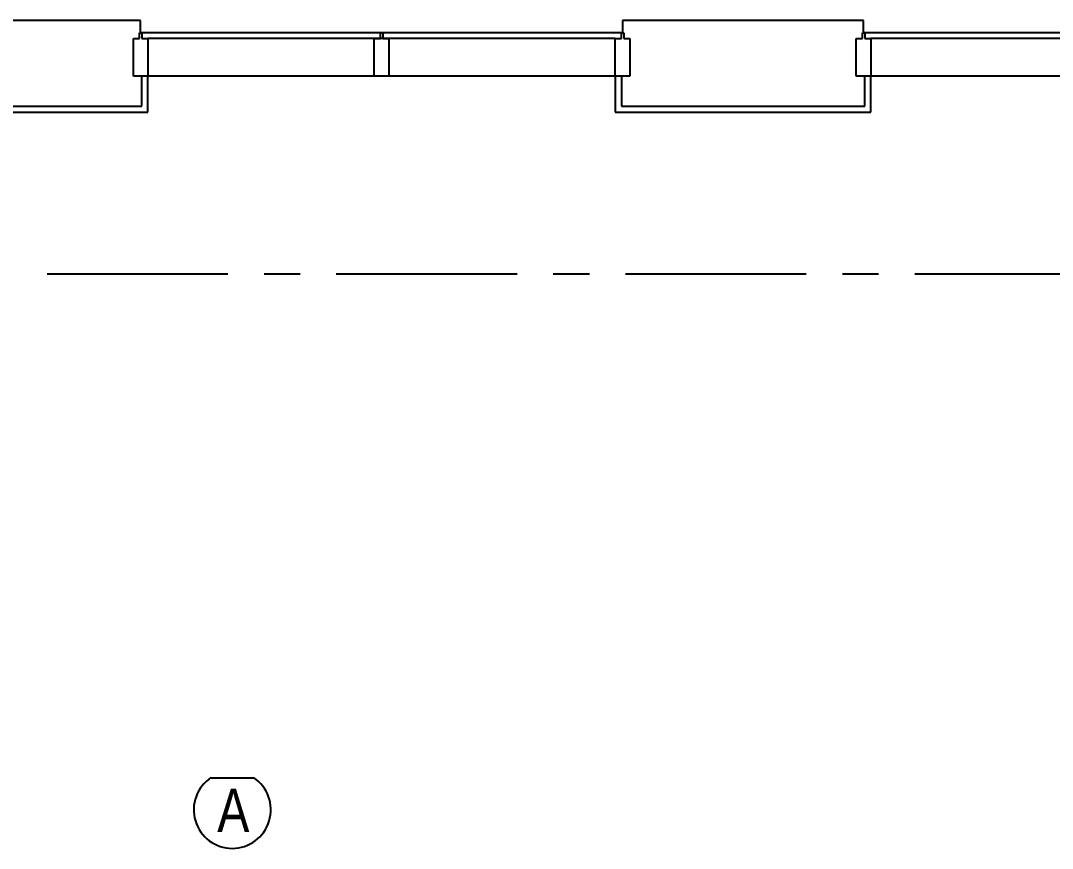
# Model space of a CAD drawing. Extents: x 1198601 to 1325177, y -301855 to -214174.
# Drawn here: x 1251373 to 1255654, y -274604 to -271170 of the extents above; entities that cross this region are included whole.
import ezdxf
from ezdxf.enums import TextEntityAlignment as Align

# ---------------------------------------------------------------- set-up
doc = ezdxf.new("R2010")
doc.units = 0
doc.header["$LTSCALE"] = 600
doc.header["$MEASUREMENT"] = 0
doc.linetypes.add('CENTER', pattern=[2, 1.25, -0.25, 0.25, -0.25])
doc.layers.get('0').update_dxf_attribs({"linetype": 'CONTINUOUS'})
for name, color, linetype in [('Beacon', 3, 'CONTINUOUS'), ('CEN', 1, 'CENTER'), ('WALLLL', 7, 'CONTINUOUS')]:
    doc.layers.add(name, color=color, linetype=linetype)
doc.styles.add('GHH', font='Dotum.ttf')

# ---------------------------------------------------------------- blocks, each defined once
blk = doc.blocks.new('A$C46A60E2E')
at = {"layer": 'Beacon'}
blk.add_line((0.715, 2.933), (2.484, 2.933), dxfattribs=at)
blk.add_arc((1.599, 1.6), 1.6, 123.5577, 56.4423, dxfattribs=at)
at = {"color": 3, "style": 'GHH', "width": 0.85}
blk.add_text('A', height=1.8, dxfattribs=at).set_placement((1.641, 1.577), align=Align.MIDDLE)

msp = doc.modelspace()

# ---------------------------------------------------------------- linework, layer by layer
at = {"layer": 'CEN'}
msp.add_line((1208282.6, -272219.9), (1310570.4, -272219.9), dxfattribs=at)
at = {"layer": 'WALLLL'}
for p, q in [((1251870.4, -271169.9), (1249870.4, -271169.9)), ((1251870.4, -271219.9), (1251870.4, -271169.9)), ((1254870.4, -271169.9), (1253870.4, -271169.9)), ((1253870.4, -271169.9), (1253870.4, -271219.9)), ((1254870.4, -271219.9), (1254870.4, -271169.9)), ((1251840.4, -271399.9), (1251840.4, -271243.9)), ((1251840.4, -271243.9), (1251865.4, -271243.9)), ((1251865.4, -271219.9), (1251875.4, -271219.9)), ((1251865.4, -271243.9), (1251865.4, -271219.9)), ((1253870.4, -271219.9), (1251870.4, -271219.9)), ((1251875.4, -271219.9), (1251875.4, -271243.9)), ((1251875.4, -271243.9), (1251900.4, -271243.9)), ((1253840.4, -271243.9), (1251900.4, -271243.9)), ((1251900.4, -271243.9), (1251900.4, -271399.9)), ((1252840.4, -271399.9), (1252840.4, -271243.9)), ((1252840.4, -271243.9), (1252865.4, -271243.9)), ((1252865.4, -271219.9), (1252875.4, -271219.9)), ((1252865.4, -271243.9), (1252865.4, -271219.9)), ((1252875.4, -271219.9), (1252875.4, -271243.9)), ((1252875.4, -271243.9), (1252900.4, -271243.9)), ((1252900.4, -271243.9), (1252900.4, -271399.9)), ((1253840.4, -271399.9), (1253840.4, -271243.9)), ((1253840.4, -271243.9), (1253865.4, -271243.9)), ((1253865.4, -271219.9), (1253875.4, -271219.9)), ((1253865.4, -271243.9), (1253865.4, -271219.9)), ((1253875.4, -271219.9), (1253875.4, -271243.9)), ((1253875.4, -271243.9), (1253900.4, -271243.9)), ((1253900.4, -271243.9), (1253900.4, -271399.9)), ((1254840.4, -271399.9), (1254840.4, -271243.9)), ((1254840.4, -271243.9), (1254865.4, -271243.9)), ((1254865.4, -271219.9), (1254875.4, -271219.9)), ((1254865.4, -271243.9), (1254865.4, -271219.9)), ((1256870.4, -271219.9), (1254870.4, -271219.9)), ((1254875.4, -271219.9), (1254875.4, -271243.9)), ((1254875.4, -271243.9), (1254900.4, -271243.9)), ((1256840.4, -271243.9), (1254900.4, -271243.9)), ((1254900.4, -271243.9), (1254900.4, -271399.9)), ((1251900.4, -271399.9), (1251840.4, -271399.9)), ((1251875.4, -271524.9), (1251875.4, -271399.9)), ((1253840.4, -271399.9), (1251900.4, -271399.9)), ((1251900.4, -271549.9), (1251900.4, -271399.9)), ((1252900.4, -271399.9), (1252840.4, -271399.9)), ((1253840.4, -271399.9), (1253840.4, -271549.9)), ((1253900.4, -271399.9), (1253840.4, -271399.9)), ((1253865.4, -271399.9), (1253865.4, -271524.9)), ((1254900.4, -271399.9), (1254840.4, -271399.9)), ((1254875.4, -271524.9), (1254875.4, -271399.9)), ((1256840.4, -271399.9), (1254900.4, -271399.9)), ((1254900.4, -271549.9), (1254900.4, -271399.9)), ((1249840.4, -271549.9), (1251900.4, -271549.9)), ((1249865.4, -271524.9), (1251875.4, -271524.9)), ((1253840.4, -271549.9), (1254900.4, -271549.9)), ((1253865.4, -271524.9), (1254875.4, -271524.9))]:
    msp.add_line(p, q, dxfattribs=at)

# ---------------------------------------------------------------- block references
at = {"layer": 'Beacon', "xscale": 100, "yscale": 100, "zscale": 100}
msp.add_blockref('A$C46A60E2E', (1252091.1, -274604.1), dxfattribs=at)

doc.saveas('drawing.dxf')
